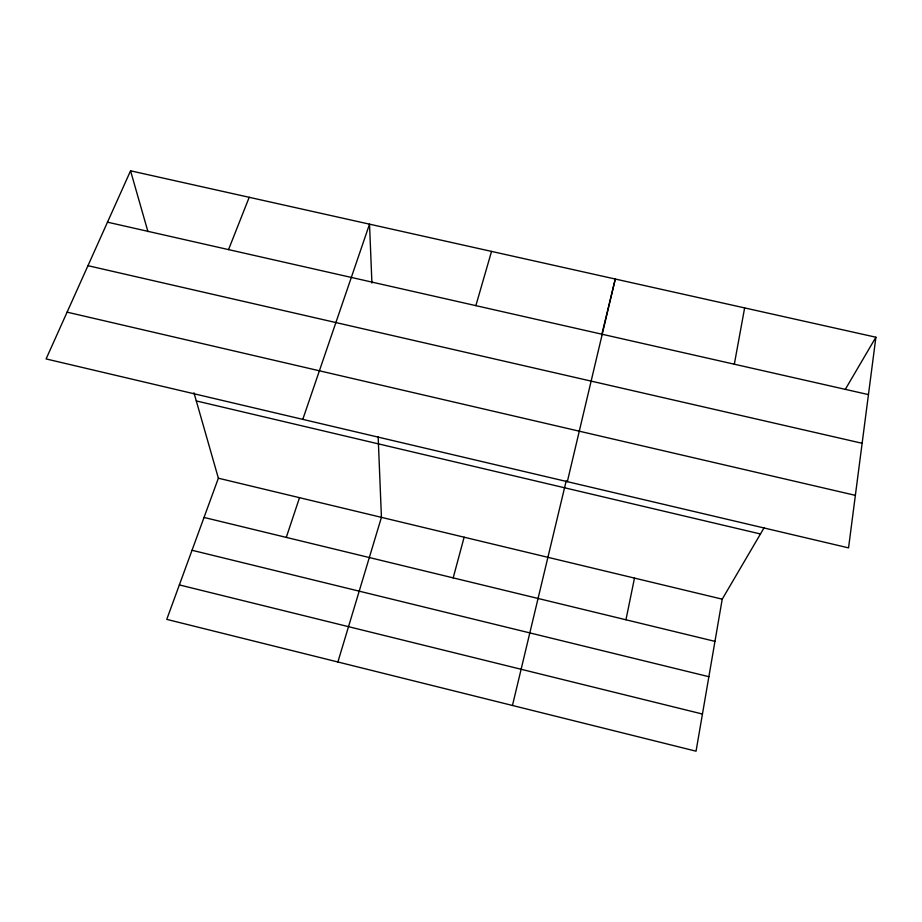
<?xml version="1.0" encoding="UTF-8"?>
<svg xmlns="http://www.w3.org/2000/svg" width="922" height="922" viewBox="0 0 922 922"><rect width="100%" height="100%" fill="white"/><g stroke="black" fill="none" stroke-linecap="round" stroke-linejoin="round"><path stroke-width="1.38" d="M875.9 337.222L848.551 547.875L46.1 358.935L130.555 170.812L875.9 337.222L845.359 389.268M764.027 527.891L722.226 599.162L696.052 751.188L166.755 619.377L218.376 478.207L193.977 392.807M734.327 364.213L744.63 307.913M625.957 619.78L634.486 578.094M512.459 705.468L566.2 480.881M567.341 481.664L615.285 279.032L601.674 334.986M453.186 577.875L464.135 537.203M475.856 305.643L491.541 251.406M337.878 661.996L381.431 517.346L378.158 436.844M286.281 537.399L299.512 497.684M302.785 419.372L369.526 224.161L371.923 283.077M228.541 249.608L249.205 197.296M107.494 222.179L868.455 394.604M87.959 265.686L862.128 443.275M67.099 312.155L855.374 495.356M196.294 400.92L760.454 533.976M218.376 478.207L722.226 599.162M204.027 517.449L714.953 641.366M192.03 550.273L708.88 676.702M179.352 584.917L702.449 714.031M130.555 170.812L147.923 231.583"/></g></svg>
